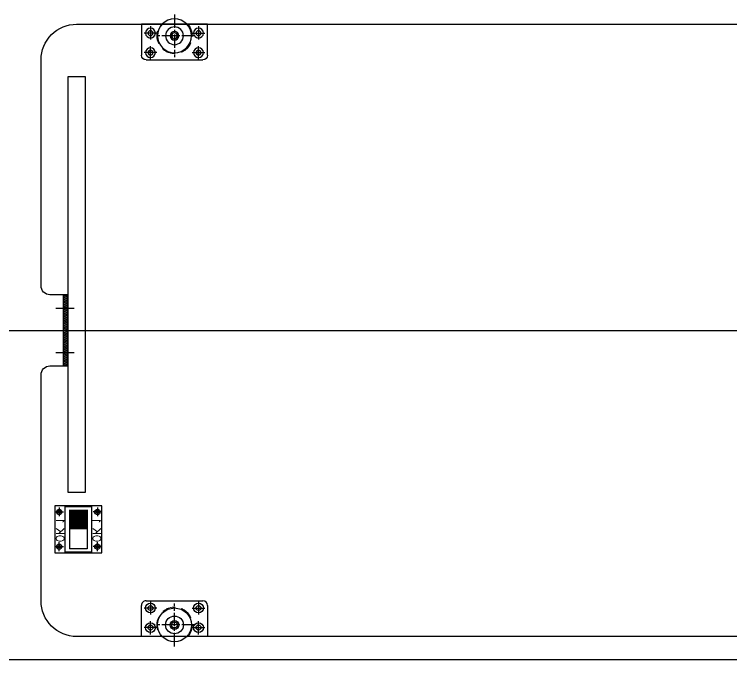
# Model space of a CAD drawing. Extents: x 539033 to 804858, y 468425 to 1263560.
# Drawn here: x 707066 to 707872, y 508501 to 509226 of the extents above; entities that cross this region are included whole.
import ezdxf

# ---------------------------------------------------------------- set-up
doc = ezdxf.new("R2010")
doc.units = 0
doc.header["$LTSCALE"] = 1000
doc.header["$MEASUREMENT"] = 0
for name, pattern in [('CENTER', [50.8, 31.75, -6.35, 6.35, -6.35]), ('CENTER2', [1.125, 0.75, -0.125, 0.125, -0.125]), ('HIDDEN', [0.375, 0.25, -0.125])]:
    doc.linetypes.add(name, pattern=pattern)
doc.layers.get('0').update_dxf_attribs({"linetype": 'CONTINUOUS'})
doc.layers.add('CAXA0', color=7, linetype='CONTINUOUS', lineweight=25)
doc.styles.get("Standard").update_dxf_attribs({"font": 'txt.shx', "width": 0.7, "height": 500, "bigfont": 'hzdx.shx'})

# ---------------------------------------------------------------- blocks, each defined once
blk = doc.blocks.new('A$C02164963')
for p, q in [((0, 53), (0, 0)), ((53, 53), (0, 53)), ((11.5, 53), (11.5, 0)), ((11.5, 52), (41.5, 52)), ((16.5, 48.5), (16.5, 4.5)), ((36.5, 48.5), (36.5, 4.5)), ((41.5, 53), (41.5, 0)), ((53, 0), (53, 53)), ((11.5, 1), (41.5, 1)), ((36.5, 4.5), (16.5, 4.5)), ((0, 0), (53, 0))]:
    blk.add_line(p, q)
at = {"color": 1, "linetype": 'CENTER'}
for p, q in [((5, 50.97), (5, 41.03)), ((48, 50.97), (48, 41.03)), ((0.03, 46), (9.97, 46)), ((52.97, 46), (43.03, 46)), ((5, 2.03), (5, 11.97)), ((48, 2.03), (48, 11.97)), ((0.03, 7), (9.97, 7)), ((52.97, 7), (43.03, 7))]:
    blk.add_line(p, q, dxfattribs=at)
at = {"const_width": 20}
blk.add_lwpolyline([(26.5, 26.5), (26.5, 48.5)], dxfattribs=at)
for centre, radius in [((5, 46), 3), ((48, 46), 3), ((5, 46), 1.5), ((48, 46), 1.5), ((5, 7), 3), ((5, 7), 1.5), ((48, 7), 3), ((48, 7), 1.5)]:
    blk.add_circle(centre, radius)
at = {"text_generation_flag": 4}
for s, p in [('1', (1.73, 32.22)), ('1', (42.57, 32.22)), ('OK', (1.53, 11.84)), ('OK', (42.94, 11.84))]:
    blk.add_text(s, height=9, rotation=90, dxfattribs=at).set_placement(p)
blk = doc.blocks.new('A$C21B97B69')
at = {"color": 1, "linetype": 'CENTER2', "ltscale": 0.02}
for p, q in [((37, 51.04), (37, 2.88)), ((10, 37.88), (10, 22.68)), ((64, 37.88), (64, 22.68)), ((17.19, 29.96), (2.75, 29.96)), ((13.63, 26.96), (60.37, 26.96)), ((31.99, 26.96), (41.79, 26.96)), ((56.81, 29.96), (71.25, 29.96)), ((10, 0.12), (10, 15.32)), ((64, 0.12), (64, 15.32)), ((17.19, 8.04), (2.75, 8.04)), ((56.81, 8.04), (71.25, 8.04))]:
    blk.add_line(p, q, dxfattribs=at)
at = {"color": 4}
for p, q in [((0, 40), (74, 40)), ((0, 5), (0, 40)), ((74, 40), (74, 5)), ((69, 0), (5, 0))]:
    blk.add_line(p, q, dxfattribs=at)
for centre, radius in [((37, 26.96), 19), ((10, 29.96), 5.5), ((10, 29.96), 2.75), ((37, 26.96), 10), ((64, 29.96), 5.5), ((64, 29.96), 2.75), ((37, 26.96), 5), ((37, 26.96), 3.38), ((10, 8.04), 5.5), ((10, 8.04), 2.75), ((64, 8.04), 5.5), ((64, 8.04), 2.75)]:
    blk.add_circle(centre, radius, dxfattribs=at)
at = {"color": 4, "linetype": 'HIDDEN', "lineweight": 9, "ltscale": 0.06}
blk.add_arc((36.89, 26.96), 20, 139.31688, 40.68312, dxfattribs=at)
at = {"color": 4}
for centre, start, end in [((5, 5), 180, 270), ((69, 5), 270, 0)]:
    blk.add_arc(centre, 5, start, end, dxfattribs=at)
blk = doc.blocks.new('A$C2E146BF2')
h = blk.add_hatch()
h.set_pattern_fill('ANSI37', color=2, scale=15, style=0)
h.set_pattern_definition([(135, (109616.842, 27284.7453), (1.325825215, 1.325825215), []), (45, (109616.842, 27284.7453), (1.325825215, -1.325825215), [])])
h.paths.add_polyline_path([(30, 395.04), (25, 395.04), (25, 315.04), (30, 315.04)])
h = blk.add_hatch()
h.set_pattern_fill('ANSI37', color=2, scale=15, style=0)
h.set_pattern_definition([(45, (-108616.8856, 27284.7453), (-1.325825215, 1.325825215), []), (135, (-108616.8856, 27284.7453), (-1.325825215, -1.325825215), [])])
h.paths.add_polyline_path([(969.96, 395.04), (974.96, 395.04), (974.96, 315.04), (969.96, 315.04)])
at = {"color": 1, "linetype": 'CENTER'}
for p, q in [((16.44, 380.04), (37.33, 380.04)), ((983.51, 380.04), (962.63, 380.04)), ((16.44, 330.04), (37.33, 330.04)), ((983.51, 330.04), (962.63, 330.04))]:
    blk.add_line(p, q, dxfattribs=at)
at = {"color": 4}
blk.add_lwpolyline([(10, 395.04, -0.414214), (0, 405.04), (0, 659.04, -0.414214), (40, 699.04), (959.96, 699.04, -0.414214), (999.96, 659.04), (999.96, 405.04, -0.414214), (989.96, 395.04), (969.96, 395.04), (969.96, 315.04), (989.96, 315.04, -0.414214), (999.96, 305.04), (999.96, 51.04, -0.414214), (959.96, 11.04), (40, 11.04, -0.414214), (0, 51.04), (0, 305.04, -0.414214), (10, 315.04), (30, 315.04), (30, 395.04)], format="xyb", close=True, dxfattribs=at)
for points in [[(30, 395.04), (25, 395.04), (25, 315.04), (30, 315.04)], [(969.96, 395.04), (974.96, 395.04), (974.96, 315.04), (969.96, 315.04)]]:
    blk.add_lwpolyline(points, close=True, dxfattribs=at)
at = {"layer": 'CAXA0', "lineweight": 25}
for points in [[(30, 640.04), (30, 173.07), (50, 173.07), (50, 640.04)], [(949.97, 70.04), (949.97, 640.04), (969.96, 640.04), (969.97, 70.04)]]:
    blk.add_lwpolyline(points, close=True, dxfattribs=at)
at = {"linetype": 'ByBlock', "xscale": -1}
blk.add_blockref('A$C21B97B69', (186.98, 659.04), dxfattribs=at)
at = {"linetype": 'ByBlock'}
blk.add_blockref('A$C21B97B69', (812.98, 659.04), dxfattribs=at)
blk.add_blockref('A$C02164963', (15.39, 105.04))
at = {"linetype": 'ByBlock', "rotation": 180}
blk.add_blockref('A$C21B97B69', (186.98, 51.04), dxfattribs=at)
at = {"linetype": 'ByBlock', "xscale": -1, "rotation": 180}
blk.add_blockref('A$C21B97B69', (812.98, 51.04), dxfattribs=at)

msp = doc.modelspace()

# ---------------------------------------------------------------- linework, layer by layer
at = {"color": 1, "linetype": 'CENTER'}
msp.add_line((698845.65, 508870.88), (745565.65, 508870.88), dxfattribs=at)
at = {"color": 3}
msp.add_line((698845.65, 508500.88), (745565.65, 508500.88), dxfattribs=at)

# ---------------------------------------------------------------- block references
at = {"linetype": 'ByBlock'}
msp.add_blockref('A$C2E146BF2', (707095.69, 508515.84), dxfattribs=at)

doc.saveas('drawing.dxf')
